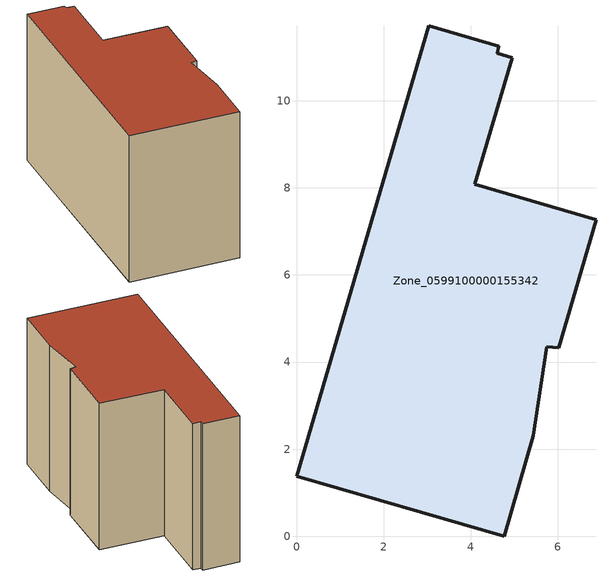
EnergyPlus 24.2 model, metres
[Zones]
Zone_0599100000155342
 floor ground (C_G): 5.75,4.35 5.44,2.3 4.77,0 0,1.38 3.04,11.72 4.65,11.25 4.62,11.1 4.95,10.99 4.1,8.09 6.88,7.27 6.03,4.33 z0
 wall outside (C_F): 6.03,4.33 6.88,7.27 4.1,8.09 4.95,10.99 4.62,11.1 4.65,11.25 3.04,11.72 0,1.38 4.77,0 5.44,2.3 5.75,4.35 6.03,4.33 z0:7
 roof outside (C_R): 4.65,11.25 3.04,11.72 0,1.38 4.77,0 5.44,2.3 5.75,4.35 6.03,4.33 6.88,7.27 4.1,8.09 4.95,10.99 4.62,11.1 z7
[BUILDING]
Pand.0599100000155342: North Axis=0; Terrain=City; Loads Convergence Tolerance Value=0.04; Temperature Convergence Tolerance Value=0.4; Solar Distribution=FullExterior; Maximum Number of Warmup Days=25; Minimum Number of Warmup Days=1
[Site:Location]
Rotterdam.The.Hague.AP_ZH_NLD Design_Conditions: Latitude=51.96; Longitude=4.45; Time Zone=1; Elevation=-4.5
[SITE:GROUNDTEMPERATURE:BUILDINGSURFACE]
18, 18, 18, 18, 18, 18, 18, 18, 18, 18, 18, 18
[MATERIAL] Thermal Absorptance=0.9; Solar Absorptance=0.7; Visible Absorptance=0.7
Name | Roughness | Thickness | Conductivity | Density | Specific Heat
G.TC.1946 | MediumSmooth | 0.15 | 1 | 540 | 1210
F.TC.1946 | Rough | 0.3 | 0.857143 | 1920 | 840
R.TC.1946 | MediumRough | 0.2 | 0.909091 | 1500 | 1000
[CONSTRUCTION]
C_G: G.TC.1946
C_F: F.TC.1946
C_R: R.TC.1946
[ZONE]
Zone_0599100000155342: Type=1; Multiplier=1; Ceiling Height=Autocalculate; Volume=Autocalculate; Floor Area=autocalculate; Part of Total Floor Area=Yes
[ZONEINFILTRATION:DESIGNFLOWRATE]
Infil_Zone_0599100000155342: Zone or ZoneList or Space or SpaceList=Zone_0599100000155342; Schedule=AlwaysOn; Design Flow Rate Calculation Method=Flow/Area; Flow Rate per Floor Area=0.003; Constant Term Coefficient=1; Temperature Term Coefficient=0; Velocity Term Coefficient=0; Velocity Squared Term Coefficient=0
[HVACTEMPLATE:ZONE:IDEALLOADSAIRSYSTEM]
Zone_0599100000155342: Maximum Heating Supply Air Temperature=50; Minimum Cooling Supply Air Temperature=13; Maximum Heating Supply Air Humidity Ratio=0.0156; Minimum Cooling Supply Air Humidity Ratio=0.0077; Heating Limit=NoLimit; Cooling Limit=NoLimit; Dehumidification Control Type=ConstantSensibleHeatRatio; Cooling Sensible Heat Ratio=0.7; Dehumidification Setpoint=60; Humidification Control Type=None; Humidification Setpoint=30; Outdoor Air Method=None; Outdoor Air Flow Rate per Person=0.00944; Outdoor Air Flow Rate per Zone Floor Area=0; Outdoor Air Flow Rate per Zone=0; Demand Controlled Ventilation Type=None; Outdoor Air Economizer Type=NoEconomizer; Heat Recovery Type=None; Sensible Heat Recovery Effectiveness=0.7; Latent Heat Recovery Effectiveness=0.65
[ZONECONTROL:THERMOSTAT]
ThermostatControl_Zone_0599100000155342: Zone or ZoneList=Zone_0599100000155342; Control Type Schedule=DualSetpointControlType; Control 1=Thermostat_Zone_0599100000155342; Temperature Difference Between Cutout And Setpoint=0
[THERMOSTATSETPOINT:DUALSETPOINT]
Thermostat_Zone_0599100000155342: Heating Setpoint Temperature Schedule=HeatingSetpoint_Zone_0599100000155342; Cooling Setpoint Temperature Schedule=CoolingSetpoint_Zone_0599100000155342
[SCHEDULE:COMPACT]
HeatingSetpoint_Zone_0599100000155342: Through: 12/31, For: AllDays, Until: 24:00, 21
CoolingSetpoint_Zone_0599100000155342: Through: 12/31, For: AllDays, Until: 24:00, 24
DualSetpointControlType: Through: 12/31, For: AllDays, Until: 24:00, 4
AlwaysOn: Through: 12/31, For: AllDays, Until: 24:00, 1
